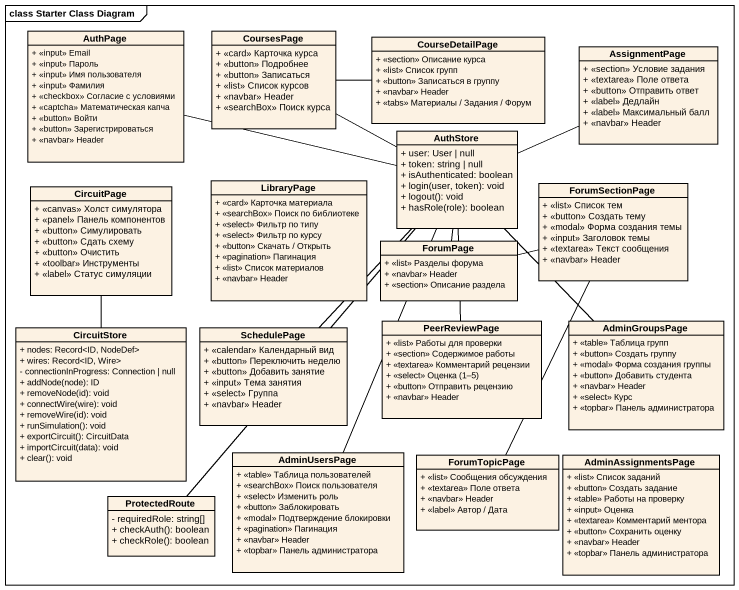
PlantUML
@startuml
mainframe class Starter Class Diagram
hide circle
hide empty members
skinparam classAttributeIconSize 0
class AuthPage {
  + <<input>> Email
  + <<input>> Пароль
  + <<input>> Имя пользователя
  + <<input>> Фамилия
  + <<checkbox>> Согласие с условиями
  + <<captcha>> Математическая капча
  + <<button>> Войти
  + <<button>> Зарегистрироваться
  + <<navbar>> Header
}
class CoursesPage {
  + <<card>> Карточка курса
  + <<button>> Подробнее
  + <<button>> Записаться
  + <<list>> Список курсов
  + <<navbar>> Header
  + <<searchBox>> Поиск курса
}
class CourseDetailPage {
  + <<section>> Описание курса
  + <<list>> Список групп
  + <<button>> Записаться в группу
  + <<navbar>> Header
  + <<tabs>> Материалы / Задания / Форум
}
class AssignmentPage {
  + <<section>> Условие задания
  + <<textarea>> Поле ответа
  + <<button>> Отправить ответ
  + <<label>> Дедлайн
  + <<label>> Максимальный балл
  + <<navbar>> Header
}
class AuthStore {
  + user: User | null
  + token: string | null
  + isAuthenticated: boolean
  {field} + login(user, token): void
  {field} + logout(): void
  {field} + hasRole(role): boolean
}
class LibraryPage {
  + <<card>> Карточка материала
  + <<searchBox>> Поиск по библиотеке
  + <<select>> Фильтр по типу
  + <<select>> Фильтр по курсу
  + <<button>> Скачать / Открыть
  + <<pagination>> Пагинация
  + <<list>> Список материалов
  + <<navbar>> Header
}
class ForumSectionPage {
  + <<list>> Список тем
  + <<button>> Создать тему
  + <<modal>> Форма создания темы
  + <<input>> Заголовок темы
  + <<textarea>> Текст сообщения
  + <<navbar>> Header
}
class CircuitPage {
  + <<canvas>> Холст симулятора
  + <<panel>> Панель компонентов
  + <<button>> Симулировать
  + <<button>> Сдать схему
  + <<button>> Очистить
  + <<toolbar>> Инструменты
  + <<label>> Статус симуляции
}
class ForumPage {
  + <<list>> Разделы форума
  + <<navbar>> Header
  + <<section>> Описание раздела
}
class CircuitStore {
  + nodes: Record<ID, NodeDef>
  + wires: Record<ID, Wire>
  - connectionInProgress: Connection | null
  {field} + addNode(node): ID
  {field} + removeNode(id): void
  {field} + connectWire(wire): void
  {field} + removeWire(id): void
  {field} + runSimulation(): void
  {field} + exportCircuit(): CircuitData
  {field} + importCircuit(data): void
  {field} + clear(): void
}
class SchedulePage {
  + <<calendar>> Календарный вид
  + <<button>> Переключить неделю
  + <<button>> Добавить занятие
  + <<input>> Тема занятия
  + <<select>> Группа
  + <<navbar>> Header
}
class PeerReviewPage {
  + <<list>> Работы для проверки
  + <<section>> Содержимое работы
  + <<textarea>> Комментарий рецензии
  {field} + <<select>> Оценка (1–5)
  + <<button>> Отправить рецензию
  + <<navbar>> Header
}
class AdminGroupsPage {
  + <<table>> Таблица групп
  + <<button>> Создать группу
  + <<modal>> Форма создания группы
  + <<button>> Добавить студента
  + <<navbar>> Header
  + <<select>> Курс
  + <<topbar>> Панель администратора
}
class AdminUsersPage {
  + <<table>> Таблица пользователей
  + <<searchBox>> Поиск пользователя
  + <<select>> Изменить роль
  + <<button>> Заблокировать
  + <<modal>> Подтверждение блокировки
  + <<pagination>> Пагинация
  + <<navbar>> Header
  + <<topbar>> Панель администратора
}
class ForumTopicPage {
  + <<list>> Сообщения обсуждения
  + <<textarea>> Поле ответа
  + <<navbar>> Header
  + <<label>> Автор / Дата
}
class AdminAssignmentsPage {
  + <<list>> Список заданий
  + <<button>> Создать задание
  + <<table>> Работы на проверку
  + <<input>> Оценка
  + <<textarea>> Комментарий ментора
  + <<button>> Сохранить оценку
  + <<navbar>> Header
  + <<topbar>> Панель администратора
}
class ProtectedRoute {
  - requiredRole: string[]
  {field} + checkAuth(): boolean
  {field} + checkRole(): boolean
}
AuthPage -right- AuthStore
CoursesPage -right- CourseDetailPage
CoursesPage -right- AuthStore
AssignmentPage -left- AuthStore
ForumSectionPage -- ForumTopicPage
CircuitPage -- CircuitStore
ForumPage -up- AuthStore
ForumPage -right- ForumSectionPage
SchedulePage -up- AuthStore
PeerReviewPage -up- AuthStore
AdminGroupsPage -up- AuthStore
AdminUsersPage -up- AuthStore
ProtectedRoute -up- AuthStore
@enduml
